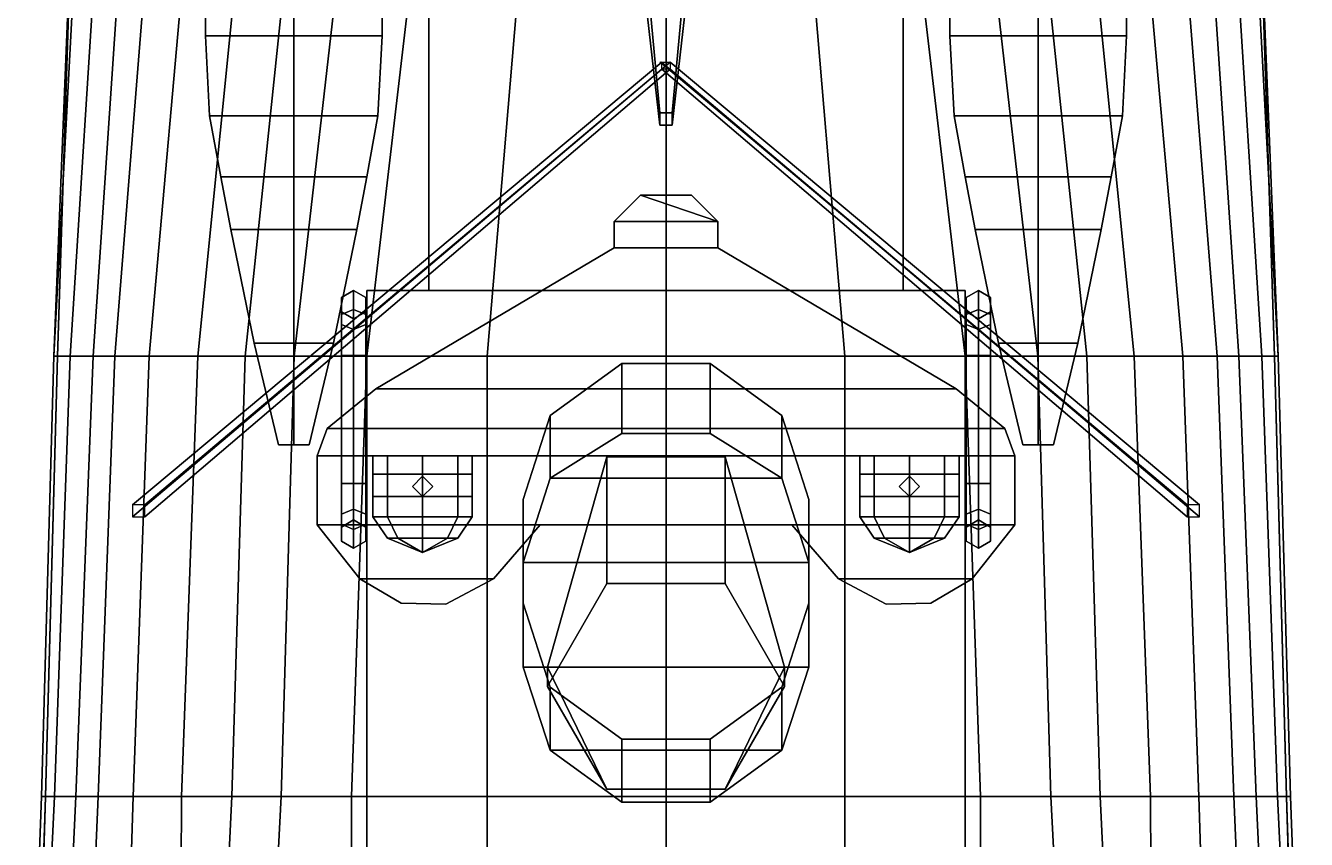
# Model space of a CAD drawing. Header units: millimetres. Extents: x -6 to 6, y -93 to 86.
# Drawn here: x -6.31 to 6.31, y 7.83 to 15.85 of the extents above; entities that cross this region are included whole.
import ezdxf

# ---------------------------------------------------------------- set-up
doc = ezdxf.new("R2010")
doc.units = ezdxf.units.MM
doc.layers.add('boats', color=1, linetype='Continuous')
doc.layers.add('railings', color=6, linetype='Continuous')

msp = doc.modelspace()

# ---------------------------------------------------------------- linework, layer by layer
for points in [[(-5.802, 16.991, 1.963), (-5.595, 16.991, 0.4), (-5.875, 12.594, 0.4), (-6.035, 12.594, 1.963)], [(-5.859, 16.991, 3.469), (-5.802, 16.991, 1.963), (-6.035, 12.594, 1.963), (-6.035, 12.594, 3.624)], [(-5.859, 16.991, 4.24), (-5.859, 16.991, 3.469), (-6.035, 12.594, 3.624), (-5.999, 12.594, 4.023)], [(5.859, 16.991, 4.24), (-5.859, 16.991, 4.24), (-5.999, 12.594, 4.023), (5.999, 12.594, 4.023)], [(-5.595, 16.991, 0.4), (-5.352, 16.991, -0.708), (-5.647, 12.594, -0.754), (-5.875, 12.594, 0.4)], [(-5.352, 16.991, -0.708), (-5.083, 16.991, -1.432), (-5.435, 12.594, -1.432), (-5.647, 12.594, -0.754)], [(-5.083, 16.991, -1.432), (-4.705, 16.991, -2.111), (-5.098, 12.594, -2.111), (-5.435, 12.594, -1.432)], [(-4.705, 16.991, -2.111), (-4.177, 16.991, -2.69), (-4.617, 12.594, -2.69), (-5.098, 12.594, -2.111)], [(-4.177, 16.991, -2.69), (-3.69, 16.991, -3.027), (-4.151, 12.594, -3.027), (-4.617, 12.594, -2.69)], [(-3.69, 16.991, -3.027), (-3.163, 16.991, -3.275), (-3.665, 12.594, -3.275), (-4.151, 12.594, -3.027)], [(-3.163, 16.991, -3.275), (-2.433, 16.991, -3.534), (-2.95, 12.594, -3.534), (-3.665, 12.594, -3.275)], [(-2.433, 16.991, -3.534), (-1.392, 16.991, -3.798), (-1.765, 12.594, -3.798), (-2.95, 12.594, -3.534)], [(0, 12.594, -3.974), (-1.765, 12.594, -3.798), (-1.392, 16.991, -3.798), (0, 16.991, -3.974)], [(0, 16.991, -3.974), (1.392, 16.991, -3.798), (1.765, 12.594, -3.798), (0, 12.594, -3.974)], [(2.95, 12.594, -3.534), (1.765, 12.594, -3.798), (1.392, 16.991, -3.798), (2.433, 16.991, -3.534)], [(3.665, 12.594, -3.275), (2.95, 12.594, -3.534), (2.433, 16.991, -3.534), (3.163, 16.991, -3.275)], [(4.151, 12.594, -3.027), (3.665, 12.594, -3.275), (3.163, 16.991, -3.275), (3.69, 16.991, -3.027)], [(4.617, 12.594, -2.69), (4.151, 12.594, -3.027), (3.69, 16.991, -3.027), (4.177, 16.991, -2.69)], [(5.098, 12.594, -2.111), (4.617, 12.594, -2.69), (4.177, 16.991, -2.69), (4.705, 16.991, -2.111)], [(5.435, 12.594, -1.432), (5.098, 12.594, -2.111), (4.705, 16.991, -2.111), (5.083, 16.991, -1.432)], [(5.647, 12.594, -0.754), (5.435, 12.594, -1.432), (5.083, 16.991, -1.432), (5.352, 16.991, -0.708)], [(5.875, 12.594, 0.4), (5.647, 12.594, -0.754), (5.352, 16.991, -0.708), (5.595, 16.991, 0.4)], [(6.035, 12.594, 1.963), (5.875, 12.594, 0.4), (5.595, 16.991, 0.4), (5.802, 16.991, 1.963)], [(6.035, 12.594, 3.624), (6.035, 12.594, 1.963), (5.802, 16.991, 1.963), (5.859, 16.991, 3.469)], [(5.999, 12.594, 4.023), (6.035, 12.594, 3.624), (5.859, 16.991, 3.469), (5.859, 16.991, 4.24)], [(-0.06, 14.99, 25.33), (-0.2, 16.48, 11.63), (-0.2, 16.08, 11.63), (-0.06, 14.87, 25.33)], [(0.06, 14.99, 25.33), (0.2, 16.48, 11.63), (-0.2, 16.48, 11.63), (-0.06, 14.99, 25.33)], [(0.2, 16.08, 11.63), (0.2, 16.48, 11.63), (0.06, 14.99, 25.33), (0.06, 14.87, 25.33)], [(2.34, 13.24, 6.2), (2.34, 16.04, 6.49), (-2.34, 16.04, 6.49), (-2.34, 13.24, 6.2)], [(-2.34, 16.04, 6.49), (-2.34, 16.04, 4.19), (-2.34, 13.24, 4.05), (-2.34, 13.24, 6.2)], [(-0.06, 14.87, 25.33), (-0.2, 16.08, 11.63), (0.2, 16.08, 11.63), (0.06, 14.87, 25.33)], [(2.34, 13.24, 4.05), (2.34, 16.04, 4.19), (2.34, 16.04, 6.49), (2.34, 13.24, 6.2)], [(-5.26, 11.13, 3.96), (-5.26, 11.01, 3.95), (-0.04, 15.42, 19.82), (-0.04, 15.49, 19.82)], [(0.04, 15.49, 19.82), (-5.14, 11.13, 3.96), (-5.26, 11.13, 3.96), (-0.04, 15.49, 19.82)], [(-0.04, 15.42, 19.82), (-5.26, 11.01, 3.95), (-5.14, 11.01, 3.95), (0.04, 15.42, 19.82)], [(0.04, 15.42, 19.82), (-5.14, 11.01, 3.95), (-5.14, 11.13, 3.96), (0.04, 15.49, 19.82)], [(0.04, 15.49, 19.82), (5.26, 11.13, 3.96), (5.14, 11.13, 3.96), (-0.06, 15.49, 19.82)], [(5.14, 11.13, 3.96), (5.14, 11.01, 3.95), (-0.04, 15.42, 19.82), (-0.04, 15.49, 19.82)], [(-0.04, 15.42, 19.82), (5.14, 11.01, 3.95), (5.26, 11.01, 3.95), (0.04, 15.42, 19.82)], [(0.04, 15.42, 19.82), (5.26, 11.01, 3.95), (5.26, 11.13, 3.96), (0.04, 15.49, 19.82)], [(0.06, 14.87, 25.33), (0.06, 14.99, 25.33), (-0.06, 14.99, 25.33), (-0.06, 14.87, 25.33)], [(-0.51, 13.92, 9.26), (-0.25, 14.18, 9.26), (0.25, 14.18, 9.26), (0.51, 13.92, 9.26)], [(0.51, 13.92, 9.26), (0.25, 14.18, 9.26), (-0.25, 14.18, 9.26), (-0.51, 13.92, 9.26)], [(-0.51, 13.66, 9.26), (-0.51, 13.92, 9.26), (0.51, 13.92, 9.26), (0.51, 13.66, 9.26)], [(0.51, 13.66, 9.26), (0.51, 13.92, 9.26), (-0.51, 13.92, 9.26), (-0.51, 13.66, 9.26)], [(2.86, 12.27, 9.26), (0.51, 13.66, 9.26), (-0.51, 13.66, 9.26), (-2.86, 12.27, 9.26)], [(-2.86, 12.27, 9.26), (-0.51, 13.66, 9.26), (0.51, 13.66, 9.26), (2.86, 12.27, 9.26)], [(-2.95, 13.24, 6.2), (-2.95, 13.24, 4.01), (-2.95, -4.23, 3.33), (-2.95, -4.23, 5.58)], [(2.95, -4.23, 5.58), (2.95, 13.24, 6.2), (-2.95, 13.24, 6.2), (-2.95, -4.23, 5.58)], [(-2.34, 13.24, 6.2), (-2.34, 13.24, 4.01), (-2.95, 13.24, 4.01), (-2.95, 13.24, 6.2)], [(2.95, 13.24, 6.2), (2.95, 13.24, 4.01), (2.34, 13.24, 4.01), (2.34, 13.24, 6.2)], [(2.95, -4.23, 3.33), (2.95, 13.24, 4.01), (2.95, 13.24, 6.2), (2.95, -4.23, 5.58)], [(-6.035, 12.594, 1.963), (-5.875, 12.594, 0.4), (-6.03, 8.256, 0.4), (-6.159, 8.256, 1.963)], [(-6.035, 12.594, 3.624), (-6.035, 12.594, 1.963), (-6.159, 8.256, 1.963), (-6.159, 8.256, 2.926)], [(-5.999, 12.594, 4.023), (-6.035, 12.594, 3.624), (-6.159, 8.256, 2.926), (-6.118, 8.256, 3.842)], [(5.999, 12.594, 4.023), (-5.999, 12.594, 4.023), (-6.118, 8.256, 3.842), (6.118, 8.256, 3.842)], [(-5.875, 12.594, 0.4), (-5.647, 12.594, -0.754), (-5.818, 8.256, -0.754), (-6.03, 8.256, 0.4)], [(-5.647, 12.594, -0.754), (-5.435, 12.594, -1.432), (-5.6, 8.256, -1.432), (-5.818, 8.256, -0.754)], [(-5.435, 12.594, -1.432), (-5.098, 12.594, -2.111), (-5.254, 8.256, -2.111), (-5.6, 8.256, -1.432)], [(-5.098, 12.594, -2.111), (-4.617, 12.594, -2.69), (-4.777, 8.256, -2.69), (-5.254, 8.256, -2.111)], [(-4.617, 12.594, -2.69), (-4.151, 12.594, -3.027), (-4.281, 8.256, -3.027), (-4.777, 8.256, -2.69)], [(-4.151, 12.594, -3.027), (-3.665, 12.594, -3.275), (-3.794, 8.256, -3.275), (-4.281, 8.256, -3.027)], [(-3.665, 12.594, -3.275), (-2.95, 12.594, -3.534), (-3.1, 8.256, -3.534), (-3.794, 8.256, -3.275)], [(-2.95, 12.594, -3.534), (-1.765, 12.594, -3.798), (-1.765, 8.256, -3.855), (-3.1, 8.256, -3.534)], [(0, 8.256, -3.974), (-1.765, 8.256, -3.855), (-1.765, 12.594, -3.798), (0, 12.594, -3.974)], [(-0.436, 12.521, 7.08), (-1.141, 12.009, 7.08), (-1.141, 11.39, 13.03), (-0.436, 11.83, 13.07)], [(-0.436, 12.521, 6.17), (-1.141, 12.009, 6.15), (-1.141, 12.009, 7.08), (-0.436, 12.521, 7.08)], [(0.436, 12.521, 7.08), (-0.436, 12.521, 7.08), (-0.436, 11.83, 13.07), (0.436, 11.83, 13.07)], [(0.436, 12.521, 6.17), (-0.436, 12.521, 6.17), (-0.436, 12.521, 7.08), (0.436, 12.521, 7.08)], [(0, 12.594, -3.974), (1.765, 12.594, -3.798), (1.765, 8.256, -3.855), (0, 8.256, -3.974)], [(1.141, 12.009, 7.08), (0.436, 12.521, 7.08), (0.436, 11.83, 13.07), (1.141, 11.39, 13.03)], [(1.141, 12.009, 6.15), (0.436, 12.521, 6.17), (0.436, 12.521, 7.08), (1.141, 12.009, 7.08)], [(3.1, 8.256, -3.534), (1.765, 8.256, -3.855), (1.765, 12.594, -3.798), (2.95, 12.594, -3.534)], [(3.794, 8.256, -3.275), (3.1, 8.256, -3.534), (2.95, 12.594, -3.534), (3.665, 12.594, -3.275)], [(4.281, 8.256, -3.027), (3.794, 8.256, -3.275), (3.665, 12.594, -3.275), (4.151, 12.594, -3.027)], [(4.777, 8.256, -2.69), (4.281, 8.256, -3.027), (4.151, 12.594, -3.027), (4.617, 12.594, -2.69)], [(5.254, 8.256, -2.111), (4.777, 8.256, -2.69), (4.617, 12.594, -2.69), (5.098, 12.594, -2.111)], [(5.6, 8.256, -1.432), (5.254, 8.256, -2.111), (5.098, 12.594, -2.111), (5.435, 12.594, -1.432)], [(5.818, 8.256, -0.754), (5.6, 8.256, -1.432), (5.435, 12.594, -1.432), (5.647, 12.594, -0.754)], [(6.03, 8.256, 0.4), (5.818, 8.256, -0.754), (5.647, 12.594, -0.754), (5.875, 12.594, 0.4)], [(6.159, 8.256, 1.963), (6.03, 8.256, 0.4), (5.875, 12.594, 0.4), (6.035, 12.594, 1.963)], [(6.118, 8.256, 3.842), (6.159, 8.256, 2.926), (6.035, 12.594, 3.624), (5.999, 12.594, 4.023)], [(6.159, 8.256, 2.926), (6.159, 8.256, 1.963), (6.035, 12.594, 1.963), (6.035, 12.594, 3.624)], [(-3.34, 11.88, 9.26), (-2.86, 12.27, 9.26), (2.86, 12.27, 9.26), (3.34, 11.88, 9.26)], [(3.34, 11.88, 9.26), (2.86, 12.27, 9.26), (-2.86, 12.27, 9.26), (-3.34, 11.88, 9.26)], [(-1.141, 12.009, 7.08), (-1.41, 11.18, 7.08), (-1.41, 10.56, 12.96), (-1.141, 11.39, 13.03)], [(-1.141, 12.009, 6.15), (-1.41, 11.18, 6.12), (-1.41, 11.18, 7.08), (-1.141, 12.009, 7.08)], [(1.41, 11.18, 7.08), (1.141, 12.009, 7.08), (1.141, 11.39, 13.03), (1.41, 10.56, 12.96)], [(1.41, 11.18, 6.12), (1.141, 12.009, 6.15), (1.141, 12.009, 7.08), (1.41, 11.18, 7.08)], [(3.44, 11.61, 9.26), (3.34, 11.88, 9.26), (-3.34, 11.88, 9.26), (-3.44, 11.61, 9.26)], [(-3.44, 11.61, 9.26), (-3.34, 11.88, 9.26), (3.34, 11.88, 9.26), (3.44, 11.61, 9.26)], [(-1.141, 11.39, 13.03), (1.141, 11.39, 13.03), (0.436, 11.83, 13.07), (-0.436, 11.83, 13.07)], [(-3.44, 10.93, 9.26), (-3.44, 11.61, 9.26), (3.44, 11.61, 9.26), (3.44, 10.93, 9.26)], [(3.44, 10.93, 9.26), (3.44, 11.61, 9.26), (-3.44, 11.61, 9.26), (-3.44, 10.93, 9.26)], [(-2.89, 11.01, 10.79), (-2.746, 11.01, 11.136), (-2.746, 11.61, 11.136), (-2.89, 11.61, 10.79)], [(-2.89, 11.61, 10.79), (-2.054, 11.61, 10.444), (-2.4, 11.61, 10.3), (-2.746, 11.61, 10.444)], [(-2.746, 11.61, 11.136), (-1.91, 11.61, 10.79), (-2.054, 11.61, 10.444), (-2.89, 11.61, 10.79)], [(-2.746, 11.01, 10.444), (-2.89, 11.01, 10.79), (-2.89, 11.61, 10.79), (-2.746, 11.61, 10.444)], [(-2.4, 11.61, 11.28), (-2.054, 11.61, 11.136), (-1.91, 11.61, 10.79), (-2.746, 11.61, 11.136)], [(-2.746, 11.01, 11.136), (-2.4, 11.01, 11.28), (-2.4, 11.61, 11.28), (-2.746, 11.61, 11.136)], [(-2.4, 11.01, 10.3), (-2.746, 11.01, 10.444), (-2.746, 11.61, 10.444), (-2.4, 11.61, 10.3)], [(-2.4, 11.01, 11.28), (-2.054, 11.01, 11.136), (-2.054, 11.61, 11.136), (-2.4, 11.61, 11.28)], [(-2.054, 11.01, 10.444), (-2.4, 11.01, 10.3), (-2.4, 11.61, 10.3), (-2.054, 11.61, 10.444)], [(-2.054, 11.01, 11.136), (-1.91, 11.01, 10.79), (-1.91, 11.61, 10.79), (-2.054, 11.61, 11.136)], [(-1.91, 11.01, 10.79), (-2.054, 11.01, 10.444), (-2.054, 11.61, 10.444), (-1.91, 11.61, 10.79)], [(-0.585, 11.6, 13.04), (-1.17, 9.53, 12.86), (-1.17, 9.34, 14.06), (-0.585, 10.353, 14.75)], [(-1.17, 9.53, 12.86), (-0.585, 11.6, 13.04), (-0.585, 10.353, 14.75), (-1.17, 9.34, 14.06)], [(0.585, 11.6, 13.04), (-0.585, 11.6, 13.04), (-0.585, 10.353, 14.75), (0.585, 10.353, 14.75)], [(-0.585, 11.6, 13.04), (0.585, 11.6, 13.04), (0.585, 10.353, 14.75), (-0.585, 10.353, 14.75)], [(1.17, 9.53, 12.86), (0.585, 11.6, 13.04), (0.585, 10.353, 14.75), (1.17, 9.34, 14.06)], [(0.585, 11.6, 13.04), (1.17, 9.53, 12.86), (1.17, 9.34, 14.06), (0.585, 10.353, 14.75)], [(1.91, 11.01, 10.79), (2.054, 11.01, 11.136), (2.054, 11.61, 11.136), (1.91, 11.61, 10.79)], [(2.054, 11.01, 10.444), (1.91, 11.01, 10.79), (1.91, 11.61, 10.79), (2.054, 11.61, 10.444)], [(2.054, 11.61, 11.136), (2.89, 11.61, 10.79), (2.746, 11.61, 10.444), (1.91, 11.61, 10.79)], [(1.91, 11.61, 10.79), (2.746, 11.61, 10.444), (2.4, 11.61, 10.3), (2.054, 11.61, 10.444)], [(2.054, 11.01, 11.136), (2.4, 11.01, 11.28), (2.4, 11.61, 11.28), (2.054, 11.61, 11.136)], [(2.4, 11.01, 10.3), (2.054, 11.01, 10.444), (2.054, 11.61, 10.444), (2.4, 11.61, 10.3)], [(2.4, 11.61, 11.28), (2.746, 11.61, 11.136), (2.89, 11.61, 10.79), (2.054, 11.61, 11.136)], [(2.4, 11.01, 11.28), (2.746, 11.01, 11.136), (2.746, 11.61, 11.136), (2.4, 11.61, 11.28)], [(2.746, 11.01, 10.444), (2.4, 11.01, 10.3), (2.4, 11.61, 10.3), (2.746, 11.61, 10.444)], [(2.746, 11.01, 11.136), (2.89, 11.01, 10.79), (2.89, 11.61, 10.79), (2.746, 11.61, 11.136)], [(2.89, 11.01, 10.79), (2.746, 11.01, 10.444), (2.746, 11.61, 10.444), (2.89, 11.61, 10.79)], [(-1.91, 11.21, 10.26), (-1.91, 11.43, 10.26), (-2.89, 11.43, 10.26), (-2.89, 11.21, 10.26)], [(-2.89, 11.21, 10.26), (-2.89, 11.43, 10.26), (-1.91, 11.43, 10.26), (-1.91, 11.21, 10.26)], [(-2.89, 11.21, 10.26), (-2.89, 11.43, 10.26), (-2.89, 11.43, 10.87), (-2.89, 11.21, 10.87)], [(-2.89, 11.21, 10.87), (-2.89, 11.43, 10.87), (-2.89, 11.43, 10.26), (-2.89, 11.21, 10.26)], [(-2.4, 11.41, 9.26), (-2.5, 11.31, 9.26), (-2.5, 11.31, 10.26), (-2.4, 11.41, 10.26)], [(-2.3, 11.31, 9.26), (-2.4, 11.41, 9.26), (-2.4, 11.41, 10.26), (-2.3, 11.31, 10.26)], [(-1.91, 11.21, 10.87), (-1.91, 11.43, 10.87), (-1.91, 11.43, 10.26), (-1.91, 11.21, 10.26)], [(-1.91, 11.21, 10.26), (-1.91, 11.43, 10.26), (-1.91, 11.43, 10.87), (-1.91, 11.21, 10.87)], [(-1.41, 10.56, 12.96), (1.41, 10.56, 12.96), (1.141, 11.39, 13.03), (-1.141, 11.39, 13.03)], [(1.91, 11.21, 10.87), (1.91, 11.43, 10.87), (1.91, 11.43, 10.26), (1.91, 11.21, 10.26)], [(1.91, 11.21, 10.26), (1.91, 11.43, 10.26), (1.91, 11.43, 10.87), (1.91, 11.21, 10.87)], [(2.89, 11.21, 10.26), (2.89, 11.43, 10.26), (1.91, 11.43, 10.26), (1.91, 11.21, 10.26)], [(1.91, 11.21, 10.26), (1.91, 11.43, 10.26), (2.89, 11.43, 10.26), (2.89, 11.21, 10.26)], [(2.4, 11.41, 9.26), (2.3, 11.31, 9.26), (2.3, 11.31, 10.26), (2.4, 11.41, 10.26)], [(2.5, 11.31, 9.26), (2.4, 11.41, 9.26), (2.4, 11.41, 10.26), (2.5, 11.31, 10.26)], [(2.89, 11.21, 10.26), (2.89, 11.43, 10.26), (2.89, 11.43, 10.87), (2.89, 11.21, 10.87)], [(2.89, 11.21, 10.87), (2.89, 11.43, 10.87), (2.89, 11.43, 10.26), (2.89, 11.21, 10.26)], [(-2.5, 11.31, 9.26), (-2.4, 11.21, 9.26), (-2.4, 11.21, 10.26), (-2.5, 11.31, 10.26)], [(-2.4, 11.21, 9.26), (-2.3, 11.31, 9.26), (-2.3, 11.31, 10.26), (-2.4, 11.21, 10.26)], [(2.3, 11.31, 9.26), (2.4, 11.21, 9.26), (2.4, 11.21, 10.26), (2.3, 11.31, 10.26)], [(2.4, 11.21, 9.26), (2.5, 11.31, 9.26), (2.5, 11.31, 10.26), (2.4, 11.21, 10.26)], [(-1.41, 11.18, 7.08), (-1.41, 10.16, 7.08), (-1.41, 9.53, 12.86), (-1.41, 10.56, 12.96)], [(-1.41, 11.18, 6.12), (-1.41, 10.16, 6.08), (-1.41, 10.16, 7.08), (-1.41, 11.18, 7.08)], [(1.41, 10.16, 6.08), (1.41, 11.18, 6.12), (1.41, 11.18, 7.08), (1.41, 10.16, 7.08)], [(1.41, 10.16, 7.08), (1.41, 11.18, 7.08), (1.41, 10.56, 12.96), (1.41, 9.53, 12.86)], [(-2.645, 10.8, 11.035), (-2.746, 11.01, 11.136), (-2.89, 11.01, 10.79), (-2.746, 10.8, 10.79)], [(-2.746, 10.8, 10.79), (-2.89, 11.01, 10.79), (-2.746, 11.01, 10.444), (-2.645, 10.8, 10.545)], [(-2.4, 10.8, 11.136), (-2.4, 11.01, 11.28), (-2.746, 11.01, 11.136), (-2.645, 10.8, 11.035)], [(-2.645, 10.8, 10.545), (-2.746, 11.01, 10.444), (-2.4, 11.01, 10.3), (-2.4, 10.8, 10.444)], [(-2.155, 10.8, 11.035), (-2.054, 11.01, 11.136), (-2.4, 11.01, 11.28), (-2.4, 10.8, 11.136)], [(-2.4, 10.8, 10.444), (-2.4, 11.01, 10.3), (-2.054, 11.01, 10.444), (-2.155, 10.8, 10.545)], [(-2.054, 10.8, 10.79), (-1.91, 11.01, 10.79), (-2.054, 11.01, 11.136), (-2.155, 10.8, 11.035)], [(-2.155, 10.8, 10.545), (-2.054, 11.01, 10.444), (-1.91, 11.01, 10.79), (-2.054, 10.8, 10.79)], [(2.155, 10.8, 11.035), (2.054, 11.01, 11.136), (1.91, 11.01, 10.79), (2.054, 10.8, 10.79)], [(2.054, 10.8, 10.79), (1.91, 11.01, 10.79), (2.054, 11.01, 10.444), (2.155, 10.8, 10.545)], [(2.4, 10.8, 11.136), (2.4, 11.01, 11.28), (2.054, 11.01, 11.136), (2.155, 10.8, 11.035)], [(2.155, 10.8, 10.545), (2.054, 11.01, 10.444), (2.4, 11.01, 10.3), (2.4, 10.8, 10.444)], [(2.645, 10.8, 11.035), (2.746, 11.01, 11.136), (2.4, 11.01, 11.28), (2.4, 10.8, 11.136)], [(2.4, 10.8, 10.444), (2.4, 11.01, 10.3), (2.746, 11.01, 10.444), (2.645, 10.8, 10.545)], [(2.746, 10.8, 10.79), (2.89, 11.01, 10.79), (2.746, 11.01, 11.136), (2.645, 10.8, 11.035)], [(2.645, 10.8, 10.545), (2.746, 11.01, 10.444), (2.89, 11.01, 10.79), (2.746, 10.8, 10.79)], [(-1.7, 10.4, 9.26), (-1.24, 10.93, 9.26), (-3.44, 10.93, 9.26), (-3.02, 10.4, 9.26)], [(-3.02, 10.4, 9.26), (-3.44, 10.93, 9.26), (-1.24, 10.93, 9.26), (-1.7, 10.4, 9.26)], [(3.02, 10.4, 9.26), (3.44, 10.93, 9.26), (1.24, 10.93, 9.26), (1.7, 10.4, 9.26)], [(1.7, 10.4, 9.26), (1.24, 10.93, 9.26), (3.44, 10.93, 9.26), (3.02, 10.4, 9.26)], [(-2.4, 10.66, 10.79), (-2.645, 10.8, 11.035), (-2.746, 10.8, 10.79), (-2.4, 10.66, 10.79)], [(-2.4, 10.66, 10.79), (-2.746, 10.8, 10.79), (-2.645, 10.8, 10.545), (-2.4, 10.66, 10.79)], [(-2.4, 10.66, 10.79), (-2.4, 10.8, 11.136), (-2.645, 10.8, 11.035), (-2.4, 10.66, 10.79)], [(-2.4, 10.66, 10.79), (-2.645, 10.8, 10.545), (-2.4, 10.8, 10.444), (-2.4, 10.66, 10.79)], [(-2.4, 10.66, 10.79), (-2.155, 10.8, 11.035), (-2.4, 10.8, 11.136), (-2.4, 10.66, 10.79)], [(-2.4, 10.66, 10.79), (-2.054, 10.8, 10.79), (-2.155, 10.8, 11.035), (-2.4, 10.66, 10.79)], [(-2.4, 10.66, 10.79), (-2.155, 10.8, 10.545), (-2.054, 10.8, 10.79), (-2.4, 10.66, 10.79)], [(-2.4, 10.66, 10.79), (-2.4, 10.8, 10.444), (-2.155, 10.8, 10.545), (-2.4, 10.66, 10.79)], [(2.4, 10.66, 10.79), (2.155, 10.8, 11.035), (2.054, 10.8, 10.79), (2.4, 10.66, 10.79)], [(2.4, 10.66, 10.79), (2.054, 10.8, 10.79), (2.155, 10.8, 10.545), (2.4, 10.66, 10.79)], [(2.4, 10.66, 10.79), (2.4, 10.8, 11.136), (2.155, 10.8, 11.035), (2.4, 10.66, 10.79)], [(2.4, 10.66, 10.79), (2.155, 10.8, 10.545), (2.4, 10.8, 10.444), (2.4, 10.66, 10.79)], [(2.4, 10.66, 10.79), (2.746, 10.8, 10.79), (2.645, 10.8, 11.035), (2.4, 10.66, 10.79)], [(2.4, 10.66, 10.79), (2.645, 10.8, 11.035), (2.4, 10.8, 11.136), (2.4, 10.66, 10.79)], [(2.4, 10.66, 10.79), (2.4, 10.8, 10.444), (2.645, 10.8, 10.545), (2.4, 10.66, 10.79)], [(2.4, 10.66, 10.79), (2.645, 10.8, 10.545), (2.746, 10.8, 10.79), (2.4, 10.66, 10.79)], [(-1.41, 9.53, 12.86), (1.41, 9.53, 12.86), (1.41, 10.56, 12.96), (-1.41, 10.56, 12.96)], [(-2.17, 10.15, 9.26), (-1.7, 10.4, 9.26), (-3.02, 10.4, 9.26), (-2.61, 10.16, 9.26)], [(-2.61, 10.16, 9.26), (-3.02, 10.4, 9.26), (-1.7, 10.4, 9.26), (-2.17, 10.15, 9.26)], [(2.17, 10.15, 9.26), (1.7, 10.4, 9.26), (3.02, 10.4, 9.26), (2.61, 10.16, 9.26)], [(2.61, 10.16, 9.26), (3.02, 10.4, 9.26), (1.7, 10.4, 9.26), (2.17, 10.15, 9.26)], [(-1.41, 10.16, 7.08), (-1.141, 9.331, 7.08), (-1.141, 8.71, 12.8), (-1.41, 9.53, 12.86)], [(-1.41, 10.16, 6.08), (-1.141, 9.331, 6.06), (-1.141, 9.331, 7.08), (-1.41, 10.16, 7.08)], [(1.141, 9.331, 7.08), (1.41, 10.16, 7.08), (1.41, 9.53, 12.86), (1.141, 8.71, 12.8)], [(1.141, 9.331, 6.06), (1.41, 10.16, 6.08), (1.41, 10.16, 7.08), (1.141, 9.331, 7.08)], [(-1.141, 8.71, 12.8), (1.141, 8.71, 12.8), (1.41, 9.53, 12.86), (-1.41, 9.53, 12.86)], [(-1.17, 9.53, 12.86), (-0.585, 8.327, 12.77), (-0.585, 8.327, 13.39), (-1.17, 9.34, 14.06)], [(-0.585, 8.327, 12.77), (-1.17, 9.53, 12.86), (-1.17, 9.34, 14.06), (-0.585, 8.327, 13.39)], [(0.585, 8.327, 12.77), (1.17, 9.53, 12.86), (1.17, 9.34, 14.06), (0.585, 8.327, 13.39)], [(1.17, 9.53, 12.86), (0.585, 8.327, 12.77), (0.585, 8.327, 13.39), (1.17, 9.34, 14.06)], [(-1.141, 9.331, 7.08), (-0.436, 8.819, 7.08), (-0.436, 8.2, 12.76), (-1.141, 8.71, 12.8)], [(-1.141, 9.331, 6.06), (-0.436, 8.819, 6.04), (-0.436, 8.819, 7.08), (-1.141, 9.331, 7.08)], [(0.436, 8.819, 7.08), (1.141, 9.331, 7.08), (1.141, 8.71, 12.8), (0.436, 8.2, 12.76)], [(0.436, 8.819, 6.04), (1.141, 9.331, 6.06), (1.141, 9.331, 7.08), (0.436, 8.819, 7.08)], [(-0.436, 8.819, 7.08), (0.436, 8.819, 7.08), (0.436, 8.2, 12.76), (-0.436, 8.2, 12.76)], [(-0.436, 8.819, 6.04), (0.436, 8.819, 6.04), (0.436, 8.819, 7.08), (-0.436, 8.819, 7.08)], [(-0.436, 8.2, 12.76), (0.436, 8.2, 12.76), (1.141, 8.71, 12.8), (-1.141, 8.71, 12.8)], [(-6.159, 8.256, 1.963), (-6.03, 8.256, 0.4), (-6.237, 3.959, 0.4), (-6.315, 3.959, 1.683)], [(-6.118, 8.256, 3.842), (-6.159, 8.256, 2.926), (-6.315, 3.959, 2.517), (-6.247, 3.959, 3.661)], [(-6.159, 8.256, 2.926), (-6.159, 8.256, 1.963), (-6.315, 3.959, 1.683), (-6.315, 3.959, 2.517)], [(6.118, 8.256, 3.842), (-6.118, 8.256, 3.842), (-6.247, 3.959, 3.661), (6.247, 3.959, 3.661)], [(-6.03, 8.256, 0.4), (-5.818, 8.256, -0.754), (-6.02, 3.959, -0.754), (-6.237, 3.959, 0.4)], [(-5.818, 8.256, -0.754), (-5.6, 8.256, -1.432), (-5.782, 3.959, -1.432), (-6.02, 3.959, -0.754)], [(-5.6, 8.256, -1.432), (-5.254, 8.256, -2.111), (-5.388, 3.959, -2.111), (-5.782, 3.959, -1.432)], [(-5.254, 8.256, -2.111), (-4.777, 8.256, -2.69), (-4.798, 3.959, -2.789), (-5.388, 3.959, -2.111)], [(-4.777, 8.256, -2.69), (-4.281, 8.256, -3.027), (-4.488, 3.959, -3.027), (-4.798, 3.959, -2.789)], [(-4.281, 8.256, -3.027), (-3.794, 8.256, -3.275), (-4.017, 3.959, -3.275), (-4.488, 3.959, -3.027)], [(-3.794, 8.256, -3.275), (-3.1, 8.256, -3.534), (-3.1, 3.959, -3.632), (-4.017, 3.959, -3.275)], [(-3.1, 8.256, -3.534), (-1.765, 8.256, -3.855), (-1.765, 3.959, -3.891), (-3.1, 3.959, -3.632)], [(0, 3.959, -3.974), (-1.765, 3.959, -3.891), (-1.765, 8.256, -3.855), (0, 8.256, -3.974)], [(-0.585, 8.327, 12.77), (0.585, 8.327, 12.77), (0.585, 8.327, 13.39), (-0.585, 8.327, 13.39)], [(0.585, 8.327, 12.77), (-0.585, 8.327, 12.77), (-0.585, 8.327, 13.39), (0.585, 8.327, 13.39)], [(0, 8.256, -3.974), (1.765, 8.256, -3.855), (1.765, 3.959, -3.891), (0, 3.959, -3.974)], [(3.1, 3.959, -3.632), (1.765, 3.959, -3.891), (1.765, 8.256, -3.855), (3.1, 8.256, -3.534)], [(4.017, 3.959, -3.275), (3.1, 3.959, -3.632), (3.1, 8.256, -3.534), (3.794, 8.256, -3.275)], [(4.488, 3.959, -3.027), (4.017, 3.959, -3.275), (3.794, 8.256, -3.275), (4.281, 8.256, -3.027)], [(4.798, 3.959, -2.789), (4.488, 3.959, -3.027), (4.281, 8.256, -3.027), (4.777, 8.256, -2.69)], [(5.388, 3.959, -2.111), (4.798, 3.959, -2.789), (4.777, 8.256, -2.69), (5.254, 8.256, -2.111)], [(5.782, 3.959, -1.432), (5.388, 3.959, -2.111), (5.254, 8.256, -2.111), (5.6, 8.256, -1.432)], [(6.02, 3.959, -0.754), (5.782, 3.959, -1.432), (5.6, 8.256, -1.432), (5.818, 8.256, -0.754)], [(6.237, 3.959, 0.4), (6.02, 3.959, -0.754), (5.818, 8.256, -0.754), (6.03, 8.256, 0.4)], [(6.315, 3.959, 1.683), (6.237, 3.959, 0.4), (6.03, 8.256, 0.4), (6.159, 8.256, 1.963)], [(6.247, 3.959, 3.661), (6.315, 3.959, 2.517), (6.159, 8.256, 2.926), (6.118, 8.256, 3.842)], [(6.315, 3.959, 2.517), (6.315, 3.959, 1.683), (6.159, 8.256, 1.963), (6.159, 8.256, 2.926)]]:
    msp.add_3dface(points)
at = {"layer": 'boats'}
for points in [[(-3.67, 15.75, 6.71), (-3.67, 18.04, 6.64), (-4.54, 18.04, 7.8), (-4.54, 15.75, 7.72)], [(-4.54, 15.75, 7.72), (-4.54, 18.04, 7.8), (-3.67, 18.04, 6.64), (-3.67, 15.75, 6.71)], [(-2.8, 15.75, 7.72), (-2.8, 18.04, 7.8), (-3.67, 18.04, 6.64), (-3.67, 15.75, 6.71)], [(-3.67, 15.75, 6.71), (-3.67, 18.04, 6.64), (-2.8, 18.04, 7.8), (-2.8, 15.75, 7.72)], [(2.8, 15.75, 7.72), (2.8, 18.04, 7.8), (3.67, 18.04, 6.64), (3.67, 15.75, 6.71)], [(3.67, 15.75, 6.71), (3.67, 18.04, 6.64), (2.8, 18.04, 7.8), (2.8, 15.75, 7.72)], [(3.67, 15.75, 6.71), (3.67, 18.04, 6.64), (4.54, 18.04, 7.8), (4.54, 15.75, 7.72)], [(4.54, 15.75, 7.72), (4.54, 18.04, 7.8), (3.67, 18.04, 6.64), (3.67, 15.75, 6.71)], [(-3.67, 14.96, 6.73), (-3.67, 15.75, 6.71), (-4.54, 15.75, 7.72), (-4.5, 14.96, 7.73)], [(-4.5, 14.96, 7.73), (-4.54, 15.75, 7.72), (-3.67, 15.75, 6.71), (-3.67, 14.96, 6.73)], [(-2.84, 14.96, 7.73), (-2.8, 15.75, 7.72), (-3.67, 15.75, 6.71), (-3.67, 14.96, 6.73)], [(-3.67, 14.96, 6.73), (-3.67, 15.75, 6.71), (-2.8, 15.75, 7.72), (-2.84, 14.96, 7.73)], [(2.84, 14.96, 7.73), (2.8, 15.75, 7.72), (3.67, 15.75, 6.71), (3.67, 14.96, 6.73)], [(3.67, 14.96, 6.73), (3.67, 15.75, 6.71), (2.8, 15.75, 7.72), (2.84, 14.96, 7.73)], [(3.67, 14.96, 6.73), (3.67, 15.75, 6.71), (4.54, 15.75, 7.72), (4.5, 14.96, 7.73)], [(4.5, 14.96, 7.73), (4.54, 15.75, 7.72), (3.67, 15.75, 6.71), (3.67, 14.96, 6.73)], [(-3.67, 14.36, 6.74), (-3.67, 14.96, 6.73), (-4.5, 14.96, 7.73), (-4.39, 14.36, 7.76)], [(-4.39, 14.36, 7.76), (-4.5, 14.96, 7.73), (-3.67, 14.96, 6.73), (-3.67, 14.36, 6.74)], [(-2.95, 14.36, 7.76), (-2.84, 14.96, 7.73), (-3.67, 14.96, 6.73), (-3.67, 14.36, 6.74)], [(-3.67, 14.36, 6.74), (-3.67, 14.96, 6.73), (-2.84, 14.96, 7.73), (-2.95, 14.36, 7.76)], [(2.95, 14.36, 7.76), (2.84, 14.96, 7.73), (3.67, 14.96, 6.73), (3.67, 14.36, 6.74)], [(3.67, 14.36, 6.74), (3.67, 14.96, 6.73), (2.84, 14.96, 7.73), (2.95, 14.36, 7.76)], [(3.67, 14.36, 6.74), (3.67, 14.96, 6.73), (4.5, 14.96, 7.73), (4.39, 14.36, 7.76)], [(4.39, 14.36, 7.76), (4.5, 14.96, 7.73), (3.67, 14.96, 6.73), (3.67, 14.36, 6.74)], [(-3.67, 13.84, 6.89), (-3.67, 14.36, 6.74), (-4.39, 14.36, 7.76), (-4.29, 13.84, 7.79)], [(-4.29, 13.84, 7.79), (-4.39, 14.36, 7.76), (-3.67, 14.36, 6.74), (-3.67, 13.84, 6.89)], [(-3.05, 13.84, 7.79), (-2.95, 14.36, 7.76), (-3.67, 14.36, 6.74), (-3.67, 13.84, 6.89)], [(-3.67, 13.84, 6.89), (-3.67, 14.36, 6.74), (-2.95, 14.36, 7.76), (-3.05, 13.84, 7.79)], [(3.05, 13.84, 7.79), (2.95, 14.36, 7.76), (3.67, 14.36, 6.74), (3.67, 13.84, 6.89)], [(3.67, 13.84, 6.89), (3.67, 14.36, 6.74), (2.95, 14.36, 7.76), (3.05, 13.84, 7.79)], [(3.67, 13.84, 6.89), (3.67, 14.36, 6.74), (4.39, 14.36, 7.76), (4.29, 13.84, 7.79)], [(4.29, 13.84, 7.79), (4.39, 14.36, 7.76), (3.67, 14.36, 6.74), (3.67, 13.84, 6.89)], [(-4.06, 12.72, 7.86), (-4.29, 13.84, 7.79), (-3.67, 13.84, 6.89), (-3.67, 12.72, 7.17)], [(-3.67, 12.72, 7.17), (-3.67, 13.84, 6.89), (-4.29, 13.84, 7.79), (-4.06, 12.72, 7.86)], [(-3.67, 12.72, 7.17), (-3.67, 13.84, 6.89), (-3.05, 13.84, 7.79), (-3.28, 12.72, 7.86)], [(-3.28, 12.72, 7.86), (-3.05, 13.84, 7.79), (-3.67, 13.84, 6.89), (-3.67, 12.72, 7.17)], [(3.67, 12.72, 7.17), (3.67, 13.84, 6.89), (3.05, 13.84, 7.79), (3.28, 12.72, 7.86)], [(3.28, 12.72, 7.86), (3.05, 13.84, 7.79), (3.67, 13.84, 6.89), (3.67, 12.72, 7.17)], [(4.06, 12.72, 7.86), (4.29, 13.84, 7.79), (3.67, 13.84, 6.89), (3.67, 12.72, 7.17)], [(3.67, 12.72, 7.17), (3.67, 13.84, 6.89), (4.29, 13.84, 7.79), (4.06, 12.72, 7.86)], [(-3.08, 13.053, 4.717), (-3.201, 13.003, 4.767), (-3.201, 13.17, 5.17), (-3.08, 13.24, 5.17)], [(-3.08, 13.24, 5.17), (-3.201, 13.17, 5.17), (-3.201, 13.003, 5.573), (-3.08, 13.053, 5.623)], [(-3.201, 13.003, 4.767), (-3.201, 12.904, 4.866), (-3.201, 13.03, 5.17), (-3.201, 13.17, 5.17)], [(-3.201, 13.17, 5.17), (-3.201, 13.03, 5.17), (-3.201, 12.904, 5.474), (-3.201, 13.003, 5.573)], [(-2.959, 13.003, 4.767), (-3.08, 13.053, 4.717), (-3.08, 13.24, 5.17), (-2.959, 13.17, 5.17)], [(-2.959, 13.17, 5.17), (-3.08, 13.24, 5.17), (-3.08, 13.053, 5.623), (-2.959, 13.003, 5.573)], [(-2.959, 12.904, 4.866), (-2.959, 13.003, 4.767), (-2.959, 13.17, 5.17), (-2.959, 13.03, 5.17)], [(-2.959, 13.03, 5.17), (-2.959, 13.17, 5.17), (-2.959, 13.003, 5.573), (-2.959, 12.904, 5.474)], [(2.959, 13.17, 5.17), (3.08, 13.24, 5.17), (3.08, 13.053, 4.717), (2.959, 13.003, 4.767)], [(2.959, 13.003, 5.573), (3.08, 13.053, 5.623), (3.08, 13.24, 5.17), (2.959, 13.17, 5.17)], [(2.959, 13.03, 5.17), (2.959, 13.17, 5.17), (2.959, 13.003, 4.767), (2.959, 12.904, 4.866)], [(2.959, 12.904, 5.474), (2.959, 13.003, 5.573), (2.959, 13.17, 5.17), (2.959, 13.03, 5.17)], [(3.08, 13.24, 5.17), (3.201, 13.17, 5.17), (3.201, 13.003, 4.767), (3.08, 13.053, 4.717)], [(3.08, 13.053, 5.623), (3.201, 13.003, 5.573), (3.201, 13.17, 5.17), (3.08, 13.24, 5.17)], [(3.201, 13.17, 5.17), (3.201, 13.03, 5.17), (3.201, 12.904, 4.866), (3.201, 13.003, 4.767)], [(3.201, 13.003, 5.573), (3.201, 12.904, 5.474), (3.201, 13.03, 5.17), (3.201, 13.17, 5.17)], [(-3.08, 12.6, 4.53), (-3.201, 12.6, 4.6), (-3.201, 13.003, 4.767), (-3.08, 13.053, 4.717)], [(-3.08, 13.053, 5.623), (-3.201, 13.003, 5.573), (-3.201, 12.6, 5.74), (-3.08, 12.6, 5.81)], [(-3.201, 12.904, 4.866), (-3.08, 12.855, 4.915), (-3.08, 12.96, 5.17), (-3.201, 13.03, 5.17)], [(-3.201, 13.03, 5.17), (-3.08, 12.96, 5.17), (-3.08, 12.855, 5.425), (-3.201, 12.904, 5.474)], [(-2.959, 12.6, 4.6), (-3.08, 12.6, 4.53), (-3.08, 13.053, 4.717), (-2.959, 13.003, 4.767)], [(-2.959, 13.003, 5.573), (-3.08, 13.053, 5.623), (-3.08, 12.6, 5.81), (-2.959, 12.6, 5.74)], [(-3.08, 12.855, 4.915), (-2.959, 12.904, 4.866), (-2.959, 13.03, 5.17), (-3.08, 12.96, 5.17)], [(-3.08, 12.96, 5.17), (-2.959, 13.03, 5.17), (-2.959, 12.904, 5.474), (-3.08, 12.855, 5.425)], [(-2.959, 12.6, 4.74), (-2.959, 11.34, 4.74), (-2.959, 13.03, 5.17), (-2.959, 12.904, 4.866)], [(-2.959, 12.904, 4.866), (-2.959, 13.03, 5.17), (-2.959, 11.34, 4.74), (-2.959, 12.6, 4.74)], [(-2.959, 13.03, 5.17), (-2.959, 12.904, 5.474), (-2.959, 11.036, 4.866), (-2.959, 11.34, 4.74)], [(-2.959, 11.34, 4.74), (-2.959, 11.036, 4.866), (-2.959, 12.904, 5.474), (-2.959, 13.03, 5.17)], [(2.959, 13.003, 4.767), (3.08, 13.053, 4.717), (3.08, 12.6, 4.53), (2.959, 12.6, 4.6)], [(2.959, 12.6, 5.74), (3.08, 12.6, 5.81), (3.08, 13.053, 5.623), (2.959, 13.003, 5.573)], [(2.959, 12.6, 5.6), (2.959, 11.34, 5.6), (2.959, 13.03, 5.17), (2.959, 12.904, 5.474)], [(2.959, 12.904, 5.474), (2.959, 13.03, 5.17), (2.959, 11.34, 5.6), (2.959, 12.6, 5.6)], [(2.959, 13.03, 5.17), (2.959, 12.904, 4.866), (2.959, 11.036, 5.474), (2.959, 11.34, 5.6)], [(2.959, 11.34, 5.6), (2.959, 11.036, 5.474), (2.959, 12.904, 4.866), (2.959, 13.03, 5.17)], [(3.08, 12.96, 5.17), (2.959, 13.03, 5.17), (2.959, 12.904, 4.866), (3.08, 12.855, 4.915)], [(3.08, 12.855, 5.425), (2.959, 12.904, 5.474), (2.959, 13.03, 5.17), (3.08, 12.96, 5.17)], [(3.08, 13.053, 4.717), (3.201, 13.003, 4.767), (3.201, 12.6, 4.6), (3.08, 12.6, 4.53)], [(3.08, 12.6, 5.81), (3.201, 12.6, 5.74), (3.201, 13.003, 5.573), (3.08, 13.053, 5.623)], [(3.201, 13.03, 5.17), (3.08, 12.96, 5.17), (3.08, 12.855, 4.915), (3.201, 12.904, 4.866)], [(3.201, 12.904, 5.474), (3.08, 12.855, 5.425), (3.08, 12.96, 5.17), (3.201, 13.03, 5.17)], [(-3.201, 12.6, 4.6), (-3.201, 12.6, 4.74), (-3.201, 12.904, 4.866), (-3.201, 13.003, 4.767)], [(-3.201, 13.003, 5.573), (-3.201, 12.904, 5.474), (-3.201, 12.6, 5.6), (-3.201, 12.6, 5.74)], [(-3.201, 12.6, 4.74), (-3.08, 12.6, 4.81), (-3.08, 12.855, 4.915), (-3.201, 12.904, 4.866)], [(-3.201, 12.904, 5.474), (-3.08, 12.855, 5.425), (-3.08, 12.6, 5.53), (-3.201, 12.6, 5.6)], [(-3.08, 12.6, 4.81), (-2.959, 12.6, 4.74), (-2.959, 12.904, 4.866), (-3.08, 12.855, 4.915)], [(-3.08, 12.855, 5.425), (-2.959, 12.904, 5.474), (-2.959, 12.6, 5.6), (-3.08, 12.6, 5.53)], [(-2.959, 12.6, 4.74), (-2.959, 12.6, 4.6), (-2.959, 13.003, 4.767), (-2.959, 12.904, 4.866)], [(-2.959, 12.904, 5.474), (-2.959, 13.003, 5.573), (-2.959, 12.6, 5.74), (-2.959, 12.6, 5.6)], [(-2.959, 12.6, 5.6), (-2.959, 12.904, 5.474), (-2.959, 11.036, 4.866), (-2.959, 10.91, 5.17)], [(-2.959, 10.91, 5.17), (-2.959, 11.036, 4.866), (-2.959, 12.904, 5.474), (-2.959, 12.6, 5.6)], [(2.959, 12.904, 4.866), (2.959, 13.003, 4.767), (2.959, 12.6, 4.6), (2.959, 12.6, 4.74)], [(2.959, 12.6, 5.6), (2.959, 12.6, 5.74), (2.959, 13.003, 5.573), (2.959, 12.904, 5.474)], [(3.08, 12.855, 4.915), (2.959, 12.904, 4.866), (2.959, 12.6, 4.74), (3.08, 12.6, 4.81)], [(3.08, 12.6, 5.53), (2.959, 12.6, 5.6), (2.959, 12.904, 5.474), (3.08, 12.855, 5.425)], [(2.959, 12.6, 4.74), (2.959, 12.904, 4.866), (2.959, 11.036, 5.474), (2.959, 10.91, 5.17)], [(2.959, 10.91, 5.17), (2.959, 11.036, 5.474), (2.959, 12.904, 4.866), (2.959, 12.6, 4.74)], [(3.201, 12.904, 4.866), (3.08, 12.855, 4.915), (3.08, 12.6, 4.81), (3.201, 12.6, 4.74)], [(3.201, 12.6, 5.6), (3.08, 12.6, 5.53), (3.08, 12.855, 5.425), (3.201, 12.904, 5.474)], [(3.201, 13.003, 4.767), (3.201, 12.904, 4.866), (3.201, 12.6, 4.74), (3.201, 12.6, 4.6)], [(3.201, 12.6, 5.74), (3.201, 12.6, 5.6), (3.201, 12.904, 5.474), (3.201, 13.003, 5.573)], [(-3.82, 11.72, 7.88), (-4.06, 12.72, 7.86), (-3.67, 12.72, 7.17), (-3.67, 11.72, 7.52)], [(-3.67, 11.72, 7.52), (-3.67, 12.72, 7.17), (-4.06, 12.72, 7.86), (-3.82, 11.72, 7.88)], [(-3.67, 11.72, 7.52), (-3.67, 12.72, 7.17), (-3.28, 12.72, 7.86), (-3.52, 11.72, 7.88)], [(-3.52, 11.72, 7.88), (-3.28, 12.72, 7.86), (-3.67, 12.72, 7.17), (-3.67, 11.72, 7.52)], [(3.67, 11.72, 7.52), (3.67, 12.72, 7.17), (3.28, 12.72, 7.86), (3.52, 11.72, 7.88)], [(3.52, 11.72, 7.88), (3.28, 12.72, 7.86), (3.67, 12.72, 7.17), (3.67, 11.72, 7.52)], [(3.82, 11.72, 7.88), (4.06, 12.72, 7.86), (3.67, 12.72, 7.17), (3.67, 11.72, 7.52)], [(3.67, 11.72, 7.52), (3.67, 12.72, 7.17), (4.06, 12.72, 7.86), (3.82, 11.72, 7.88)], [(-3.08, 11.34, 4.53), (-3.201, 11.34, 4.6), (-3.201, 12.6, 4.6), (-3.08, 12.6, 4.53)], [(-3.201, 11.34, 4.6), (-3.201, 11.34, 4.74), (-3.201, 12.6, 4.74), (-3.201, 12.6, 4.6)], [(-3.201, 11.34, 4.74), (-3.08, 11.34, 4.81), (-3.08, 12.6, 4.81), (-3.201, 12.6, 4.74)], [(-3.201, 11.34, 5.6), (-3.201, 11.34, 5.74), (-3.201, 12.6, 5.74), (-3.201, 12.6, 5.6)], [(-3.08, 11.34, 5.53), (-3.201, 11.34, 5.6), (-3.201, 12.6, 5.6), (-3.08, 12.6, 5.53)], [(-3.201, 11.34, 5.74), (-3.08, 11.34, 5.81), (-3.08, 12.6, 5.81), (-3.201, 12.6, 5.74)], [(-2.959, 11.34, 4.6), (-3.08, 11.34, 4.53), (-3.08, 12.6, 4.53), (-2.959, 12.6, 4.6)], [(-3.08, 11.34, 4.81), (-2.959, 11.34, 4.74), (-2.959, 12.6, 4.74), (-3.08, 12.6, 4.81)], [(-2.959, 11.34, 5.6), (-3.08, 11.34, 5.53), (-3.08, 12.6, 5.53), (-2.959, 12.6, 5.6)], [(-3.08, 11.34, 5.81), (-2.959, 11.34, 5.74), (-2.959, 12.6, 5.74), (-3.08, 12.6, 5.81)], [(-2.959, 11.34, 4.74), (-2.959, 11.34, 4.6), (-2.959, 12.6, 4.6), (-2.959, 12.6, 4.74)], [(-2.959, 11.34, 5.74), (-2.959, 11.34, 5.6), (-2.959, 12.6, 5.6), (-2.959, 12.6, 5.74)], [(-2.959, 11.036, 5.474), (-2.959, 10.91, 5.17), (-2.959, 12.6, 5.6), (-2.959, 11.34, 5.6)], [(-2.959, 11.34, 5.6), (-2.959, 12.6, 5.6), (-2.959, 10.91, 5.17), (-2.959, 11.036, 5.474)], [(2.959, 12.6, 5.6), (3.08, 12.6, 5.53), (3.08, 11.34, 5.53), (2.959, 11.34, 5.6)], [(3.08, 12.6, 4.81), (2.959, 12.6, 4.74), (2.959, 11.34, 4.74), (3.08, 11.34, 4.81)], [(2.959, 12.6, 4.6), (3.08, 12.6, 4.53), (3.08, 11.34, 4.53), (2.959, 11.34, 4.6)], [(2.959, 11.036, 4.866), (2.959, 10.91, 5.17), (2.959, 12.6, 4.74), (2.959, 11.34, 4.74)], [(2.959, 11.34, 4.74), (2.959, 12.6, 4.74), (2.959, 10.91, 5.17), (2.959, 11.036, 4.866)], [(2.959, 12.6, 5.74), (2.959, 12.6, 5.6), (2.959, 11.34, 5.6), (2.959, 11.34, 5.74)], [(2.959, 12.6, 4.74), (2.959, 12.6, 4.6), (2.959, 11.34, 4.6), (2.959, 11.34, 4.74)], [(3.08, 12.6, 5.81), (2.959, 12.6, 5.74), (2.959, 11.34, 5.74), (3.08, 11.34, 5.81)], [(3.08, 12.6, 5.53), (3.201, 12.6, 5.6), (3.201, 11.34, 5.6), (3.08, 11.34, 5.53)], [(3.201, 12.6, 4.74), (3.08, 12.6, 4.81), (3.08, 11.34, 4.81), (3.201, 11.34, 4.74)], [(3.08, 12.6, 4.53), (3.201, 12.6, 4.6), (3.201, 11.34, 4.6), (3.08, 11.34, 4.53)], [(3.201, 12.6, 5.74), (3.08, 12.6, 5.81), (3.08, 11.34, 5.81), (3.201, 11.34, 5.74)], [(3.201, 12.6, 5.6), (3.201, 12.6, 5.74), (3.201, 11.34, 5.74), (3.201, 11.34, 5.6)], [(3.201, 12.6, 4.6), (3.201, 12.6, 4.74), (3.201, 11.34, 4.74), (3.201, 11.34, 4.6)], [(-3.67, 11.72, 7.52), (-3.67, 11.72, 7.52), (-3.82, 11.72, 7.88), (-3.52, 11.72, 7.88)], [(-3.52, 11.72, 7.88), (-3.82, 11.72, 7.88), (-3.67, 11.72, 7.52)], [(3.82, 11.72, 7.88), (3.52, 11.72, 7.88), (3.67, 11.72, 7.52)], [(3.67, 11.72, 7.52), (3.67, 11.72, 7.52), (3.52, 11.72, 7.88), (3.82, 11.72, 7.88)], [(-3.201, 11.34, 5.74), (-3.201, 11.34, 5.6), (-3.201, 11.036, 5.474), (-3.201, 10.937, 5.573)], [(-3.201, 11.34, 5.6), (-3.08, 11.34, 5.53), (-3.08, 11.085, 5.425), (-3.201, 11.036, 5.474)], [(-3.08, 10.887, 4.717), (-3.201, 10.937, 4.767), (-3.201, 11.34, 4.6), (-3.08, 11.34, 4.53)], [(-3.201, 10.937, 4.767), (-3.201, 11.036, 4.866), (-3.201, 11.34, 4.74), (-3.201, 11.34, 4.6)], [(-3.201, 11.036, 4.866), (-3.08, 11.085, 4.915), (-3.08, 11.34, 4.81), (-3.201, 11.34, 4.74)], [(-3.08, 11.34, 5.81), (-3.201, 11.34, 5.74), (-3.201, 10.937, 5.573), (-3.08, 10.887, 5.623)], [(-3.08, 11.34, 5.53), (-2.959, 11.34, 5.6), (-2.959, 11.036, 5.474), (-3.08, 11.085, 5.425)], [(-3.08, 11.085, 4.915), (-2.959, 11.036, 4.866), (-2.959, 11.34, 4.74), (-3.08, 11.34, 4.81)], [(-2.959, 10.937, 4.767), (-3.08, 10.887, 4.717), (-3.08, 11.34, 4.53), (-2.959, 11.34, 4.6)], [(-2.959, 11.34, 5.74), (-3.08, 11.34, 5.81), (-3.08, 10.887, 5.623), (-2.959, 10.937, 5.573)], [(-2.959, 11.34, 5.6), (-2.959, 11.34, 5.74), (-2.959, 10.937, 5.573), (-2.959, 11.036, 5.474)], [(-2.959, 11.036, 4.866), (-2.959, 10.937, 4.767), (-2.959, 11.34, 4.6), (-2.959, 11.34, 4.74)], [(3.08, 11.085, 5.425), (2.959, 11.036, 5.474), (2.959, 11.34, 5.6), (3.08, 11.34, 5.53)], [(2.959, 11.34, 4.6), (3.08, 11.34, 4.53), (3.08, 10.887, 4.717), (2.959, 10.937, 4.767)], [(3.08, 11.34, 4.81), (2.959, 11.34, 4.74), (2.959, 11.036, 4.866), (3.08, 11.085, 4.915)], [(2.959, 11.036, 5.474), (2.959, 10.937, 5.573), (2.959, 11.34, 5.74), (2.959, 11.34, 5.6)], [(2.959, 11.34, 4.74), (2.959, 11.34, 4.6), (2.959, 10.937, 4.767), (2.959, 11.036, 4.866)], [(2.959, 10.937, 5.573), (3.08, 10.887, 5.623), (3.08, 11.34, 5.81), (2.959, 11.34, 5.74)], [(3.201, 11.036, 5.474), (3.08, 11.085, 5.425), (3.08, 11.34, 5.53), (3.201, 11.34, 5.6)], [(3.201, 11.34, 4.74), (3.08, 11.34, 4.81), (3.08, 11.085, 4.915), (3.201, 11.036, 4.866)], [(3.08, 11.34, 4.53), (3.201, 11.34, 4.6), (3.201, 10.937, 4.767), (3.08, 10.887, 4.717)], [(3.08, 10.887, 5.623), (3.201, 10.937, 5.573), (3.201, 11.34, 5.74), (3.08, 11.34, 5.81)], [(3.201, 10.937, 5.573), (3.201, 11.036, 5.474), (3.201, 11.34, 5.6), (3.201, 11.34, 5.74)], [(3.201, 11.34, 4.6), (3.201, 11.34, 4.74), (3.201, 11.036, 4.866), (3.201, 10.937, 4.767)], [(-3.201, 11.036, 5.474), (-3.08, 11.085, 5.425), (-3.08, 10.98, 5.17), (-3.201, 10.91, 5.17)], [(-3.201, 10.91, 5.17), (-3.08, 10.98, 5.17), (-3.08, 11.085, 4.915), (-3.201, 11.036, 4.866)], [(-3.201, 10.937, 5.573), (-3.201, 11.036, 5.474), (-3.201, 10.91, 5.17), (-3.201, 10.77, 5.17)], [(-3.201, 10.77, 5.17), (-3.201, 10.91, 5.17), (-3.201, 11.036, 4.866), (-3.201, 10.937, 4.767)], [(-3.08, 11.085, 5.425), (-2.959, 11.036, 5.474), (-2.959, 10.91, 5.17), (-3.08, 10.98, 5.17)], [(-3.08, 10.98, 5.17), (-2.959, 10.91, 5.17), (-2.959, 11.036, 4.866), (-3.08, 11.085, 4.915)], [(-2.959, 11.036, 5.474), (-2.959, 10.937, 5.573), (-2.959, 10.77, 5.17), (-2.959, 10.91, 5.17)], [(-2.959, 10.91, 5.17), (-2.959, 10.77, 5.17), (-2.959, 10.937, 4.767), (-2.959, 11.036, 4.866)], [(3.08, 10.98, 5.17), (2.959, 10.91, 5.17), (2.959, 11.036, 5.474), (3.08, 11.085, 5.425)], [(3.08, 11.085, 4.915), (2.959, 11.036, 4.866), (2.959, 10.91, 5.17), (3.08, 10.98, 5.17)], [(2.959, 10.91, 5.17), (2.959, 10.77, 5.17), (2.959, 10.937, 5.573), (2.959, 11.036, 5.474)], [(2.959, 11.036, 4.866), (2.959, 10.937, 4.767), (2.959, 10.77, 5.17), (2.959, 10.91, 5.17)], [(3.201, 10.91, 5.17), (3.08, 10.98, 5.17), (3.08, 11.085, 5.425), (3.201, 11.036, 5.474)], [(3.201, 11.036, 4.866), (3.08, 11.085, 4.915), (3.08, 10.98, 5.17), (3.201, 10.91, 5.17)], [(3.201, 10.77, 5.17), (3.201, 10.91, 5.17), (3.201, 11.036, 5.474), (3.201, 10.937, 5.573)], [(3.201, 10.937, 4.767), (3.201, 11.036, 4.866), (3.201, 10.91, 5.17), (3.201, 10.77, 5.17)], [(-3.08, 10.887, 5.623), (-3.201, 10.937, 5.573), (-3.201, 10.77, 5.17), (-3.08, 10.7, 5.17)], [(-3.08, 10.7, 5.17), (-3.201, 10.77, 5.17), (-3.201, 10.937, 4.767), (-3.08, 10.887, 4.717)], [(-2.959, 10.937, 5.573), (-3.08, 10.887, 5.623), (-3.08, 10.7, 5.17), (-2.959, 10.77, 5.17)], [(-2.959, 10.77, 5.17), (-3.08, 10.7, 5.17), (-3.08, 10.887, 4.717), (-2.959, 10.937, 4.767)], [(2.959, 10.77, 5.17), (3.08, 10.7, 5.17), (3.08, 10.887, 5.623), (2.959, 10.937, 5.573)], [(2.959, 10.937, 4.767), (3.08, 10.887, 4.717), (3.08, 10.7, 5.17), (2.959, 10.77, 5.17)], [(3.08, 10.7, 5.17), (3.201, 10.77, 5.17), (3.201, 10.937, 5.573), (3.08, 10.887, 5.623)], [(3.08, 10.887, 4.717), (3.201, 10.937, 4.767), (3.201, 10.77, 5.17), (3.08, 10.7, 5.17)]]:
    msp.add_3dface(points, dxfattribs=at)
at = {"layer": 'railings'}
for points in [[(-6, 12.59, 5.3), (-5.86, 16.99, 5.52), (-5.86, 16.99, 4.24), (-6, 12.59, 4.02)], [(-6, 12.59, 4.02), (-5.86, 16.99, 4.24), (-5.86, 16.99, 5.52), (-6, 12.59, 5.3)], [(6, 12.59, 5.3), (5.86, 16.99, 5.52), (5.86, 16.99, 4.24), (6, 12.59, 4.02)], [(6, 12.59, 4.02), (5.86, 16.99, 4.24), (5.86, 16.99, 5.52), (6, 12.59, 5.3)], [(-0.51, 13.92, 10.26), (-0.25, 14.18, 10.26), (-0.25, 14.18, 9.26), (-0.51, 13.92, 9.26)], [(-0.51, 13.92, 9.26), (-0.25, 14.18, 9.26), (-0.25, 14.18, 10.26), (-0.51, 13.92, 10.26)], [(-0.25, 14.18, 10.26), (0.25, 14.18, 10.26), (0.51, 13.92, 9.26), (-0.25, 14.18, 9.26)], [(-0.25, 14.18, 9.26), (0.51, 13.92, 9.26), (0.25, 14.18, 10.26), (-0.25, 14.18, 10.26)], [(0.51, 13.92, 10.26), (0.25, 14.18, 10.26), (0.25, 14.18, 9.26), (0.51, 13.92, 9.26)], [(0.51, 13.92, 9.26), (0.25, 14.18, 9.26), (0.25, 14.18, 10.26), (0.51, 13.92, 10.26)], [(-0.51, 13.66, 9.26), (-0.51, 13.92, 9.26), (-0.51, 13.92, 10.26), (-0.51, 13.66, 10.26)], [(-0.51, 13.66, 10.26), (-0.51, 13.92, 10.26), (-0.51, 13.92, 9.26), (-0.51, 13.66, 9.26)], [(0.51, 13.66, 9.26), (0.51, 13.92, 9.26), (0.51, 13.92, 10.26), (0.51, 13.66, 10.26)], [(0.51, 13.66, 10.26), (0.51, 13.92, 10.26), (0.51, 13.92, 9.26), (0.51, 13.66, 9.26)], [(-2.86, 12.27, 9.26), (-0.51, 13.66, 9.26), (-0.51, 13.66, 10.26), (-2.86, 12.27, 10.26)], [(-2.86, 12.27, 10.26), (-0.51, 13.66, 10.26), (-0.51, 13.66, 9.26), (-2.86, 12.27, 9.26)], [(2.86, 12.27, 9.26), (0.51, 13.66, 9.26), (0.51, 13.66, 10.26), (2.86, 12.27, 10.26)], [(2.86, 12.27, 10.26), (0.51, 13.66, 10.26), (0.51, 13.66, 9.26), (2.86, 12.27, 9.26)], [(-6.12, 8.25, 3.84), (-6, 12.59, 4.02), (-6, 12.59, 5.3), (-6.12, 8.25, 5.12)], [(-6.12, 8.25, 5.12), (-6, 12.59, 5.3), (-6, 12.59, 4.02), (-6.12, 8.25, 3.84)], [(6.12, 8.25, 3.84), (6, 12.59, 4.02), (6, 12.59, 5.3), (6.12, 8.25, 5.12)], [(6.12, 8.25, 5.12), (6, 12.59, 5.3), (6, 12.59, 4.02), (6.12, 8.25, 3.84)], [(-3.34, 11.88, 10.26), (-2.86, 12.27, 10.26), (-2.86, 12.27, 9.26), (-3.34, 11.88, 9.26)], [(-3.34, 11.88, 9.26), (-2.86, 12.27, 9.26), (-2.86, 12.27, 10.26), (-3.34, 11.88, 10.26)], [(3.34, 11.88, 9.26), (2.86, 12.27, 9.26), (2.86, 12.27, 10.26), (3.34, 11.88, 10.26)], [(3.34, 11.88, 10.26), (2.86, 12.27, 10.26), (2.86, 12.27, 9.26), (3.34, 11.88, 9.26)], [(-3.44, 11.61, 10.26), (-3.34, 11.88, 10.26), (-3.34, 11.88, 9.26), (-3.44, 11.61, 9.26)], [(-3.44, 11.61, 9.26), (-3.34, 11.88, 9.26), (-3.34, 11.88, 10.26), (-3.44, 11.61, 10.26)], [(3.44, 11.61, 10.26), (3.34, 11.88, 10.26), (3.34, 11.88, 9.26), (3.44, 11.61, 9.26)], [(3.44, 11.61, 9.26), (3.34, 11.88, 9.26), (3.34, 11.88, 10.26), (3.44, 11.61, 10.26)], [(-3.44, 10.93, 9.26), (-3.44, 11.61, 9.26), (-3.44, 11.61, 10.26), (-3.44, 10.93, 10.26)], [(-3.44, 10.93, 10.26), (-3.44, 11.61, 10.26), (-3.44, 11.61, 9.26), (-3.44, 10.93, 9.26)], [(3.44, 10.93, 9.26), (3.44, 11.61, 9.26), (3.44, 11.61, 10.26), (3.44, 10.93, 10.26)], [(3.44, 10.93, 10.26), (3.44, 11.61, 10.26), (3.44, 11.61, 9.26), (3.44, 10.93, 9.26)], [(-3.02, 10.4, 10.26), (-3.44, 10.93, 10.26), (-3.44, 10.93, 9.26), (-3.02, 10.4, 9.26)], [(-3.02, 10.4, 9.26), (-3.44, 10.93, 9.26), (-3.44, 10.93, 10.26), (-3.02, 10.4, 10.26)], [(-1.24, 10.93, 10.26), (-1.7, 10.4, 10.26), (-1.7, 10.4, 9.26), (-1.24, 10.93, 9.26)], [(-1.24, 10.93, 9.26), (-1.7, 10.4, 9.26), (-1.7, 10.4, 10.26), (-1.24, 10.93, 10.26)], [(1.24, 10.93, 10.26), (1.7, 10.4, 10.26), (1.7, 10.4, 9.26), (1.24, 10.93, 9.26)], [(1.24, 10.93, 9.26), (1.7, 10.4, 9.26), (1.7, 10.4, 10.26), (1.24, 10.93, 10.26)], [(3.02, 10.4, 10.26), (3.44, 10.93, 10.26), (3.44, 10.93, 9.26), (3.02, 10.4, 9.26)], [(3.02, 10.4, 9.26), (3.44, 10.93, 9.26), (3.44, 10.93, 10.26), (3.02, 10.4, 10.26)], [(-2.61, 10.16, 9.26), (-3.02, 10.4, 9.26), (-3.02, 10.4, 10.26), (-2.61, 10.16, 10.26)], [(-2.61, 10.16, 10.26), (-3.02, 10.4, 10.26), (-3.02, 10.4, 9.26), (-2.61, 10.16, 9.26)], [(-1.7, 10.4, 9.26), (-2.17, 10.15, 9.26), (-2.17, 10.15, 10.26), (-1.7, 10.4, 10.26)], [(-1.7, 10.4, 10.26), (-2.17, 10.15, 10.26), (-2.17, 10.15, 9.26), (-1.7, 10.4, 9.26)], [(1.7, 10.4, 10.26), (2.17, 10.15, 10.26), (2.17, 10.15, 9.26), (1.7, 10.4, 9.26)], [(1.7, 10.4, 9.26), (2.17, 10.15, 9.26), (2.17, 10.15, 10.26), (1.7, 10.4, 10.26)], [(2.61, 10.16, 9.26), (3.02, 10.4, 9.26), (3.02, 10.4, 10.26), (2.61, 10.16, 10.26)], [(2.61, 10.16, 10.26), (3.02, 10.4, 10.26), (3.02, 10.4, 9.26), (2.61, 10.16, 9.26)], [(-2.17, 10.15, 10.26), (-2.61, 10.16, 10.26), (-2.61, 10.16, 9.26), (-2.17, 10.15, 9.26)], [(-2.17, 10.15, 9.26), (-2.61, 10.16, 9.26), (-2.61, 10.16, 10.26), (-2.17, 10.15, 10.26)], [(2.17, 10.15, 10.26), (2.61, 10.16, 10.26), (2.61, 10.16, 9.26), (2.17, 10.15, 9.26)], [(2.17, 10.15, 9.26), (2.61, 10.16, 9.26), (2.61, 10.16, 10.26), (2.17, 10.15, 10.26)], [(-6.25, 4.2, 4.95), (-6.12, 8.25, 5.12), (-6.12, 8.25, 3.84), (-6.25, 3.96, 3.66)], [(-6.25, 3.96, 3.66), (-6.12, 8.25, 3.84), (-6.12, 8.25, 5.12), (-6.25, 4.2, 4.95)], [(6.25, 3.96, 3.66), (6.12, 8.25, 3.84), (6.12, 8.25, 5.12), (6.25, 4.2, 4.95)], [(6.25, 4.2, 4.95), (6.12, 8.25, 5.12), (6.12, 8.25, 3.84), (6.25, 3.96, 3.66)]]:
    msp.add_3dface(points, dxfattribs=at)

doc.saveas('drawing.dxf')
